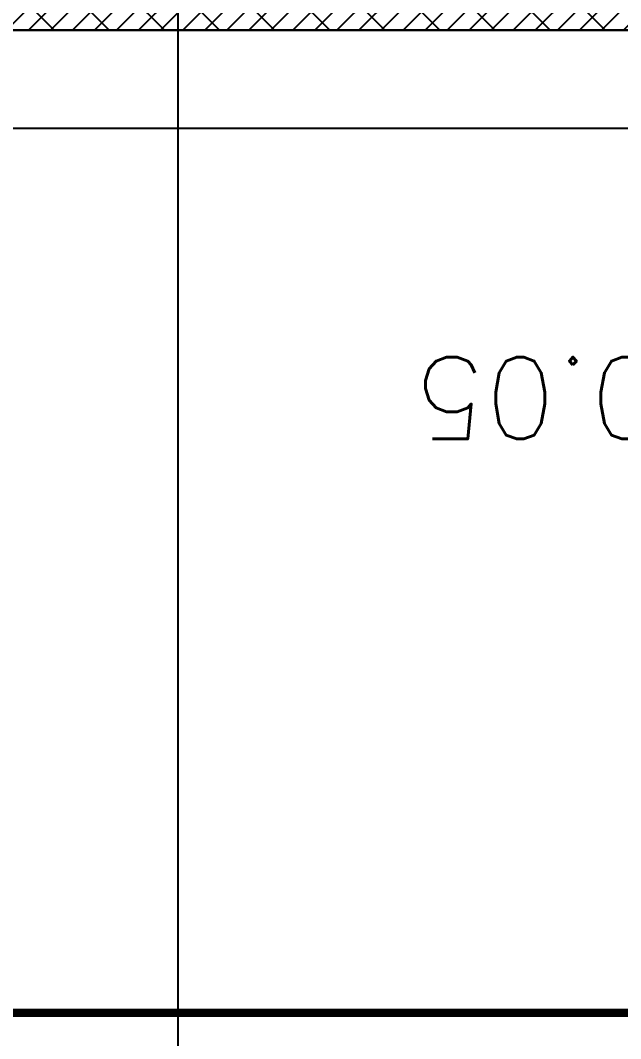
# Model space of a CAD drawing. Header units: millimetres. Extents: x 1478096 to 1808313, y 619971 to 762366.
# Drawn here: x 1520696 to 1522531, y 665745 to 668856 of the extents above; entities that cross this region are included whole.
import ezdxf

# ---------------------------------------------------------------- set-up
doc = ezdxf.new("R2010")
doc.units = ezdxf.units.MM
doc.header["$LTSCALE"] = 10
doc.linetypes.add('CENTERX2', pattern=[4, 2.5, -0.5, 0.5, -0.5])
for name, color, linetype in [('0_Estructura', 251, 'Continuous'), ('A-HATCH-BLOQUE', 241, 'Continuous'), ('COSTAN-CAM-EJES', 251, 'CENTERX2'), ('DC-ARQ-0 TEXTOS', 7, 'Continuous'), ('DC-ARQ-MURO BLOQUE', 181, 'Continuous'), ('DC-ARQ-VEREDAS Y URBAN', 9, 'Continuous')]:
    doc.layers.add(name, color=color, linetype=linetype)
doc.styles.add('ROMANS', font='romans')

# ---------------------------------------------------------------- blocks, each defined once
blk = doc.blocks.new('NIVEL-PL')
for p, q in [((0, -0.45), (0, 0.45)), ((-0.45, 0), (0.45, 0))]:
    blk.add_line(p, q)
at = {"const_width": 0.25}
for points in [[(0, 0.125, 0.414214), (-0.125, 0, 0.414214)], [(0, -0.125, 0.414214), (0.125, 0, 0.414214)]]:
    blk.add_lwpolyline(points, format="xyb", dxfattribs=at)
blk.add_circle((0, 0), 0.25)
at = {"style": 'ROMANS'}
blk.add_attdef('NIVEL', (0.35, 0.1), '', height=0.25, dxfattribs=at)

msp = doc.modelspace()

# ---------------------------------------------------------------- hatches: boundary and pattern name
at = {"layer": '0_Estructura'}
h = msp.add_hatch(dxfattribs=at)
h.set_pattern_fill('ANSI31', color=256, scale=37.5, angle=-90, style=0)
h.set_pattern_definition([(315, (3472020.16, 1376323.13), (84.189901, 84.189901), [])])
h.paths.add_polyline_path([(1517495.048, 668826.47), (1524855.046, 668826.47), (1524855.046, 669026.47), (1517495.048, 669026.47)])
at = {"layer": 'A-HATCH-BLOQUE'}
h = msp.add_hatch(dxfattribs=at)
h.set_pattern_fill('ANSI31', color=256, scale=15, angle=180)
h.set_pattern_definition([(225, (3172020.15, 1376323.114), (33.6759605, -33.6759605), [])])
h.paths.add_polyline_path([(1517495.031, 669026.451), (1517495.031, 669301.068), (1517295.033, 669301.068), (1517295.033, 669026.451), (1516295.034, 669026.451), (1516295.031, 664046.451), (1516295.031, 663826.45), (1518734.535, 663826.451), (1518734.535, 664026.451), (1516495.031, 664026.451), (1516495.031, 668826.451), (1524895.032, 668826.451), (1524895.032, 665076.451), (1523095.04, 665076.451), (1523095.04, 664026.451), (1520734.535, 664026.451), (1520734.535, 663826.451), (1523347.081, 663826.451), (1523347.081, 664026.451), (1523295.04, 664026.451), (1523295.04, 664876.451), (1524895.032, 664876.522), (1524895.032, 664026.451), (1524847.081, 664026.45), (1524847.081, 663826.45), (1525095.037, 663826.451), (1525095.037, 664026.451), (1525095.037, 669026.451), (1525095.031, 680327.041), (1532495.033, 680327.036), (1532495.033, 681907.037), (1532295.033, 681907.037), (1532295.033, 680527.036), (1529200.03, 680527.038), (1529200.03, 681842.039), (1529000.03, 681842.039), (1529000.03, 680527.038), (1525095.031, 680527.041), (1525095.031, 685037.493), (1524895.031, 685037.493), (1524895.031, 684966.129), (1524895.031, 680527.041), (1522092.03, 680527.041), (1522092.03, 680116.451), (1522292.053, 680116.451), (1522292.053, 680326.746), (1524895.032, 680327.017), (1524895.032, 679116.451), (1522092.031, 679116.451), (1522092.031, 678926.451), (1524895.032, 678926.451), (1524895.032, 675926.451), (1522092.031, 675926.451), (1522092.031, 675726.451), (1524895.032, 675726.451), (1524895.032, 673126.451), (1522092.07, 673126.451), (1522092.07, 672926.451), (1523695.032, 672926.451), (1524895.032, 672926.451), (1524895.032, 669026.451)])

# ---------------------------------------------------------------- linework, layer by layer
at = {"layer": '0_Estructura'}
for p, q in [((1516495.048, 668826.47), (1524855.046, 668826.47)), ((1516795.048, 668526.47), (1524555.046, 668526.47))]:
    msp.add_line(p, q, dxfattribs=at)
at = {"layer": 'COSTAN-CAM-EJES', "const_width": 25}
msp.add_lwpolyline([(1478108.728, 665824.186), (1676824.92, 665824.186)], dxfattribs=at)
at = {"layer": 'DC-ARQ-MURO BLOQUE'}
msp.add_line((1524895.032, 668826.451), (1516495.031, 668826.451), dxfattribs=at)
at = {"layer": 'DC-ARQ-VEREDAS Y URBAN'}
msp.add_line((1521178.056, 730654.938), (1521178.035, 639586.125), dxfattribs=at)

# ---------------------------------------------------------------- block references
at = {"layer": 'DC-ARQ-0 TEXTOS', "xscale": 1000, "yscale": 1000, "zscale": 1000, "rotation": 180}
msp.add_blockref('NIVEL-PL', (1523281.309, 667927.17), dxfattribs=at).add_auto_attribs({'NIVEL': '-0.05'})

doc.saveas('drawing.dxf')
